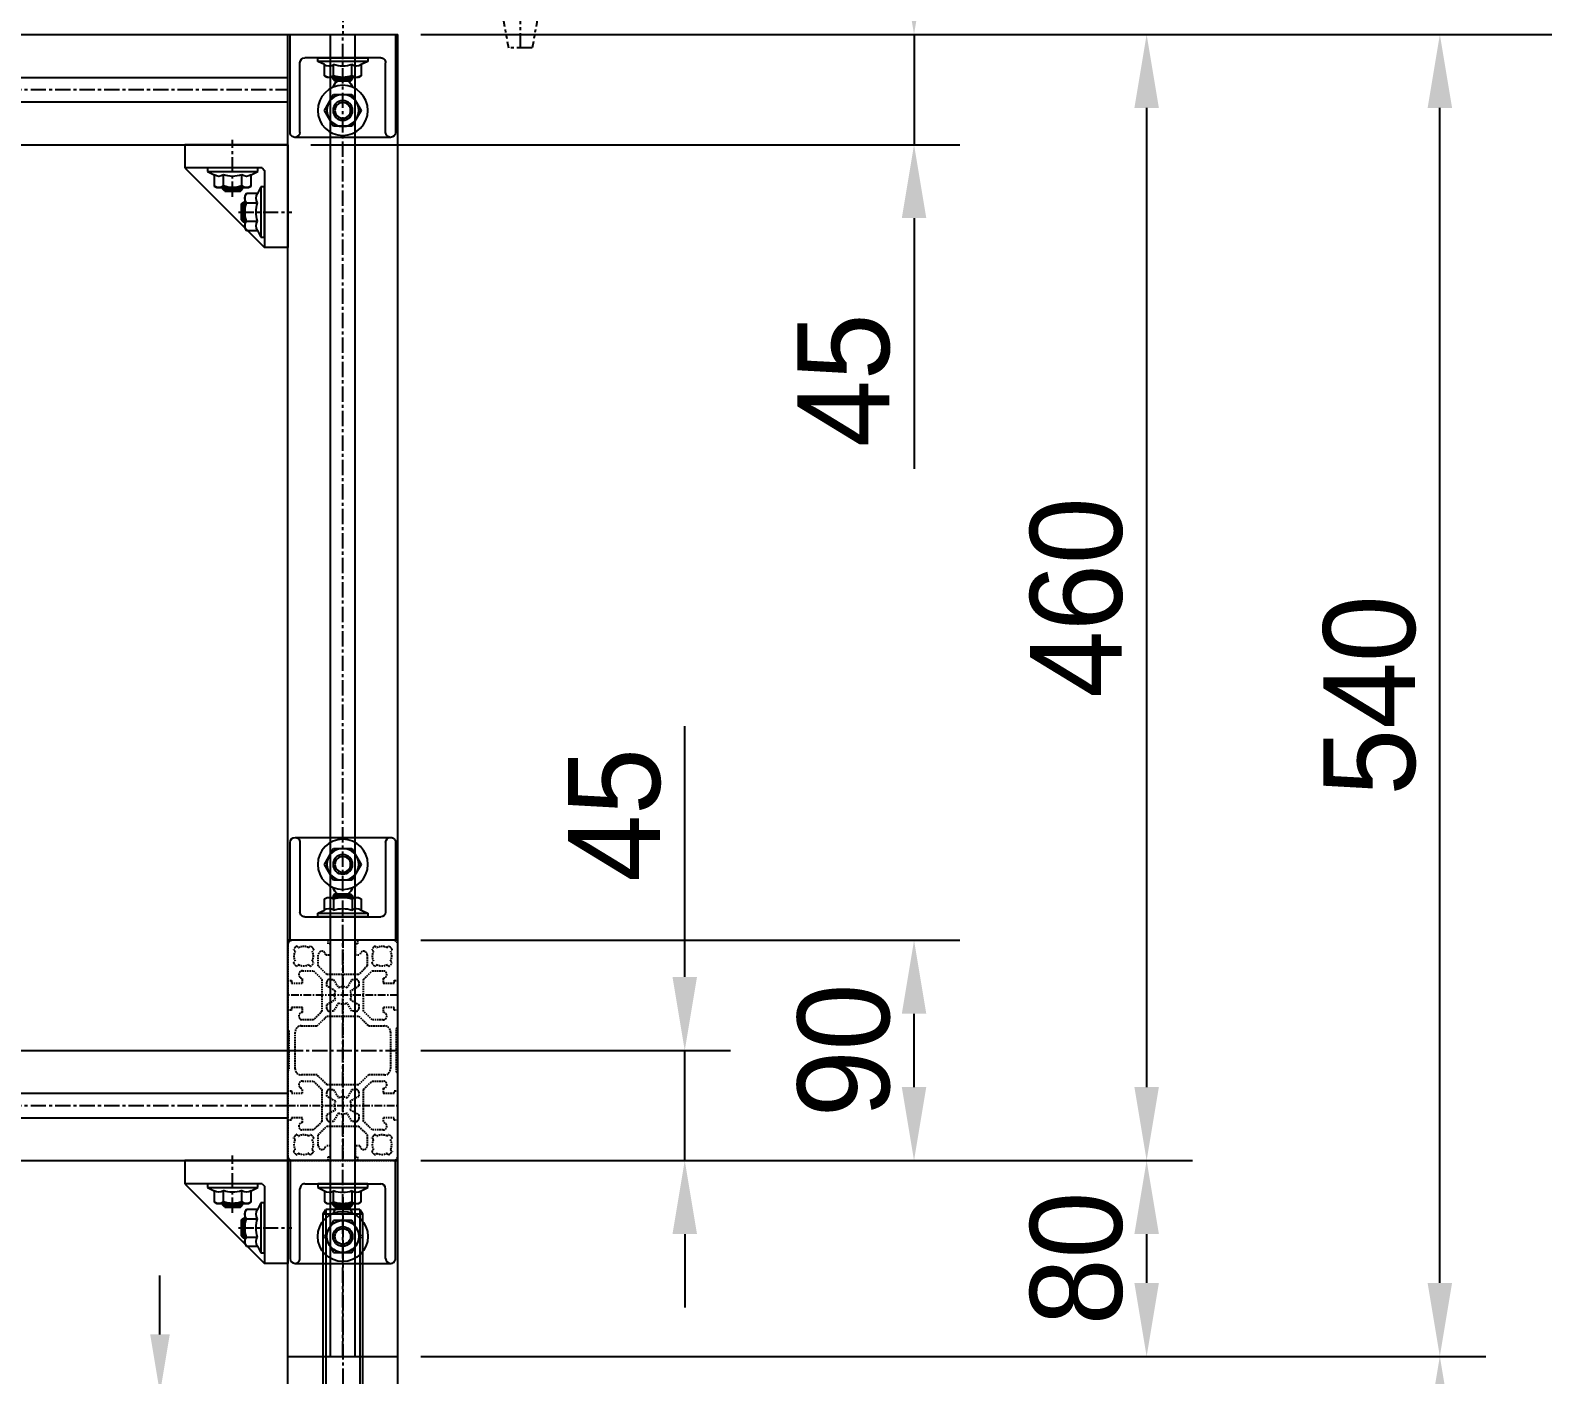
# Model space of a CAD drawing. Header units: inches. Extents: x 0 to 77285, y -118 to 40065.
# Drawn here: x 69670 to 70288, y 20959 to 21508 of the extents above; entities that cross this region are included whole.
import ezdxf

# ---------------------------------------------------------------- set-up
doc = ezdxf.new("R2010")
doc.units = ezdxf.units.IN
doc.header["$LTSCALE"] = 5
doc.header["$MEASUREMENT"] = 0
for name, pattern in [('CENTER', [2, 1.25, -0.25, 0.25, -0.25]), ('HIDDEN', [0.375, 0.25, -0.125]), ('PHANTOM', [2.5, 1.25, -0.25, 0.25, -0.25, 0.25, -0.25])]:
    doc.linetypes.add(name, pattern=pattern)
for name, color, linetype in [('11', 1, 'CENTER'), ('22', 2, 'HIDDEN'), ('44', 4, 'Continuous'), ('66', 6, 'PHANTOM'), ('A', 8, 'Continuous'), ('B', 123, 'Continuous'), ('G', 231, 'Continuous'), ('T', 3, 'Continuous')]:
    doc.layers.add(name, color=color, linetype=linetype)
doc.layers.add('33', color=3, linetype='PHANTOM', lineweight=9)
doc.styles.add('SCI', font='')
doc.styles.get('SCI').set_extended_font_data('Gulim')
doc.dimstyles.new('SCH', dxfattribs={"dimtxt": 2.5, "dimasz": 2, "dimexe": 1.25, "dimexo": 0.625, "dimtad": 1, "dimdec": 8, "dimtxsty": 'SCI', "dimcen": 2.5, "dimclrd": 4, "dimclre": 4, "dimclrt": 7, "dimadec": 8, "dimazin": 2, "dimtfac": 1, "dimtdec": 8, "dimtmove": 0, "dimatfit": 3, "dimfxl": 1, "dimarcsym": 0})

# ---------------------------------------------------------------- blocks, each defined once
blk = doc.blocks.new('A$C632A6005')
for p, q in [((-21.5, 0), (-21.5, -40)), ((21.5, 0), (-21.5, 0)), ((21.5, -40.1), (21.5, 0)), ((-17.5, -40), (-17.5, -11.5)), ((-15.5, -9.5), (15.5, -9.5)), ((10.25, -9.5), (-10.25, -9.5)), ((-10.25, -9.5), (-10.25, -11)), ((-10.25, -11), (10.25, -11)), ((-10.25, -11), (-7.51, -12.3)), ((-7.51, -12.3), (-7.51, -16.89)), ((-3.75, -16.86), (-3.75, -12.3)), ((3.76, -16.86), (3.76, -12.3)), ((7.51, -12.3), (10.25, -11)), ((7.51, -16.89), (7.51, -12.3)), ((10.25, -11), (10.25, -9.5)), ((17.5, -40), (17.5, -11.5)), ((-7.51, -16.89), (-6.44, -17.5)), ((-6.44, -17.5), (6.45, -17.5)), ((-4, -18.2), (-4, -17.5)), ((-4, -18.2), (4, -18.2)), ((-3.2, -19), (-4, -18.2)), ((3.2, -19), (4, -18.2)), ((4, -18.2), (4, -17.5)), ((6.45, -17.5), (7.51, -16.89)), ((-3.75, -24.5), (-7.5, -31)), ((3.75, -24.5), (-3.75, -24.5)), ((-3.2, -19), (3.2, -19)), ((7.51, -31), (3.75, -24.5)), ((-7.5, -31), (-3.75, -37.5)), ((3.75, -37.5), (7.51, -31)), ((-19.5, -42), (19.6, -42)), ((-3.75, -37.5), (3.75, -37.5))]:
    blk.add_line(p, q)
for radius in [10.25, 6.5, 4, 3.2]:
    blk.add_circle((0, -31), radius)
for centre, radius, start, end in [((-15.5, -11.5), 2, 89.99999, 180.00003), ((-5.63, -9.89), 3.06, 232.12112, 307.87888), ((0, -1.68), 11.26, 250.52878, 289.47122), ((5.63, -9.89), 3.06, 232.12112, 307.87888), ((15.5, -11.5), 2, 0.00001, 89.99999), ((-5.63, -14.44), 3.06, 232.12112, 307.87888), ((0, -6.24), 11.26, 250.52878, 289.47122), ((5.63, -14.44), 3.06, 232.12112, 307.87888), ((0, -22.5), 4.1, 121.38856, 166.72724), ((0, -22.5), 4.1, 13.27276, 58.61144), ((-19.5, -40), 2, 180.00003, 270.00001), ((-19.5, -40), 2, 270.00001, 0.00002), ((19.5, -40), 2, 180.00003, 270.00001), ((19.6, -40.1), 1.9, 270.00001, 0.00002)]:
    blk.add_arc(centre, radius, start, end)
blk = doc.blocks.new('af!@$!2^^&&@$aD읾ㅇㄹA$C5BB358B1')
for p, q in [((1.74, 42), (43.74, 42)), ((1.74, 42), (1.74, 0)), ((43.74, 42), (43.74, 32.5)), ((12.24, 32.5), (11.24, 31.5)), ((43.74, 32.5), (11.24, 0)), ((11.24, 31.5), (11.24, 0)), ((12.24, 32.5), (43.74, 32.5)), ((13.99, 32.5), (34.49, 32.5)), ((13.99, 31), (13.99, 32.5)), ((34.49, 31), (13.99, 31)), ((16.73, 29.7), (13.99, 31)), ((34.49, 31), (31.74, 29.7)), ((34.49, 32.5), (34.49, 31)), ((11.24, 24.75), (12.74, 24.75)), ((12.74, 24.75), (12.74, 4.25)), ((12.74, 24.75), (14.04, 22.01)), ((16.73, 25.11), (16.73, 29.7)), ((17.79, 24.5), (16.73, 25.11)), ((20.48, 25.14), (20.48, 29.7)), ((27.99, 25.14), (27.99, 29.7)), ((31.74, 25.11), (30.68, 24.5)), ((31.74, 29.7), (31.74, 25.11)), ((11.24, 4.04), (11.24, 24.54)), ((14.04, 22.01), (18.63, 22.01)), ((30.68, 24.5), (17.79, 24.5)), ((18.63, 22.01), (19.24, 20.94)), ((19.24, 20.94), (19.24, 8.06)), ((20.24, 23.8), (20.24, 24.5)), ((28.24, 23.8), (20.24, 23.8)), ((21.04, 23), (20.24, 23.8)), ((27.44, 23), (21.04, 23)), ((27.44, 23), (28.24, 23.8)), ((28.24, 23.8), (28.24, 24.5)), ((18.59, 18.25), (14.04, 18.25)), ((19.94, 18.5), (19.24, 18.5)), ((19.94, 18.5), (19.94, 10.5)), ((20.74, 17.7), (19.94, 18.5)), ((20.74, 17.7), (20.74, 11.3)), ((14.04, 6.99), (12.74, 4.25)), ((18.59, 10.75), (14.04, 10.75)), ((18.63, 6.99), (14.04, 6.99)), ((19.24, 8.06), (18.63, 6.99)), ((19.94, 10.5), (19.24, 10.5)), ((20.74, 11.3), (19.94, 10.5)), ((12.74, 4.25), (11.24, 4.25)), ((1.74, 0), (11.24, 0))]:
    blk.add_line(p, q)
for centre, radius, start, end in [((18.61, 32.11), 3.06, 232.12112, 307.87888), ((18.61, 27.56), 3.06, 232.12112, 307.87888), ((24.24, 40.32), 11.26, 250.52878, 289.47122), ((24.24, 35.76), 11.26, 250.52878, 289.47122), ((29.87, 32.11), 3.06, 232.12112, 307.87888), ((29.87, 27.56), 3.06, 232.12112, 307.87888), ((11.62, 20.13), 3.06, 322.12112, 37.87888), ((16.18, 20.13), 3.06, 322.12112, 37.87888), ((3.42, 14.5), 11.26, 340.52878, 19.47122), ((7.98, 14.5), 11.26, 340.52878, 19.47122), ((11.62, 8.87), 3.06, 322.12112, 37.87888), ((16.18, 8.87), 3.06, 322.12112, 37.87888)]:
    blk.add_arc(centre, radius, start, end)
at = {"layer": '11'}
for p, q in [((24.24, 20.66), (24.24, 44.03)), ((21.83, 14.5), (0, 14.5))]:
    blk.add_line(p, q, dxfattribs=at)
blk = doc.blocks.new('A$C80956a8f')
for p, q in [((0.5, 15), (0, 14.5)), ((0, 0), (0, 14.5)), ((15, 15), (0.5, 15)), ((0.5, 15), (0.5, 0)), ((15, 13), (15, 15)), ((30, 13), (15, 13)), ((39.5, 15), (30, 15)), ((30, 15), (30, 13)), ((40, 14.5), (39.5, 15)), ((39.5, -15), (39.5, 15)), ((40, 14.5), (40, -14.5)), ((42, 7), (40, 7)), ((168.27, 8), (42, 8)), ((42, -8), (42, 8)), ((42, 8), (42, -8)), ((170, 7), (168.27, 8)), ((168.27, -8), (168.27, 8)), ((170, 7), (170, -7)), ((0, -14.5), (0, 0)), ((0.5, 0), (0.5, -15)), ((40, -7), (42, -7)), ((42, -8), (168.27, -8)), ((168.27, -8), (170, -7)), ((0, -14.5), (0.5, -15)), ((0.5, -15), (15, -15)), ((15, -13), (30, -13)), ((15, -15), (15, -13)), ((30, -13), (30, -15)), ((30, -15), (39.5, -15)), ((39.5, -15), (40, -14.5))]:
    blk.add_line(p, q)
at = {"layer": '11'}
for p, q in [((175, 0), (-5, 0)), ((39.97, 0), (-2, 0))]:
    blk.add_line(p, q, dxfattribs=at)
at = {"layer": '22'}
for p, q in [((0, 6), (0.95, 5.05)), ((0, 6), (0, -6)), ((0.95, 5.05), (35.05, 5.05)), ((0.95, 5.05), (0.95, -5.05)), ((35.05, 5.05), (37.97, 0)), ((35.05, 5.05), (35.05, -5.05)), ((0, -6), (0.95, -5.05)), ((0.95, -5.05), (35.05, -5.05)), ((35.05, -5.05), (37.97, 0))]:
    blk.add_line(p, q, dxfattribs=at)
at = {"layer": 'T'}
for p, q in [((170, 6.9), (42, 6.9)), ((0, 6), (30, 6)), ((30, 6), (31.64, 5.05)), ((30, 6), (30, -6)), ((0, -6), (30, -6)), ((30, -6), (31.64, -5.05)), ((170, -6.9), (42, -6.9))]:
    blk.add_line(p, q, dxfattribs=at)
blk = doc.blocks.new('A$C47db6cef')
at = {"ltscale": 0.506191}
for p, q in [((16.5, 45), (2, 45)), ((16.5, 43.5), (16.5, 45)), ((28.5, 45), (16.5, 45)), ((17.5, 43.5), (16.5, 43.5)), ((17.5, 39), (17.5, 43.5)), ((27.5, 43.5), (27.5, 39)), ((28.5, 43.5), (27.5, 43.5)), ((28.5, 45), (28.5, 43.5)), ((36.5, 45), (28.5, 45)), ((37, 44.5), (36.5, 45)), ((44.7, 44.5), (37, 44.5)), ((45, 44.2), (44.7, 44.5)), ((45.3, 44.5), (45, 44.2)), ((53, 44.5), (45.3, 44.5)), ((53.5, 45), (53, 44.5)), ((61.5, 45), (53.5, 45)), ((61.5, 43.5), (61.5, 45)), ((73.5, 45), (61.5, 45)), ((62.5, 43.5), (61.5, 43.5)), ((62.5, 39), (62.5, 43.5)), ((72.5, 43.5), (72.5, 39)), ((73.5, 43.5), (72.5, 43.5)), ((73.5, 45), (73.5, 43.5)), ((88, 45), (73.5, 45)), ((0, 43), (0, 28.5)), ((3.05, 40.53), (2.33, 41.26)), ((3.74, 42.67), (4.47, 41.95)), ((8.53, 41.95), (9.26, 42.67)), ((10.67, 41.26), (9.95, 40.53)), ((12.5, 34.5), (12.5, 39)), ((15.5, 39), (17.5, 39)), ((27.5, 39), (29.5, 39)), ((32.5, 39), (32.5, 34.5)), ((35, 33), (35, 39.5)), ((37.5, 42), (52.5, 42)), ((55, 39.5), (55, 33)), ((57.5, 34.5), (57.5, 39)), ((60.5, 39), (62.5, 39)), ((72.5, 39), (74.5, 39)), ((77.5, 39), (77.5, 34.5)), ((80.05, 40.53), (79.33, 41.26)), ((80.74, 42.67), (81.47, 41.95)), ((85.53, 41.95), (86.26, 42.67)), ((87.67, 41.26), (86.95, 40.53)), ((90, 28.5), (90, 43)), ((2.33, 35.74), (3.05, 36.47)), ((4.47, 35.05), (3.74, 34.33)), ((6, 32.5), (10.5, 32.5)), ((9.26, 34.33), (8.53, 35.05)), ((9.95, 36.47), (10.67, 35.74)), ((10.5, 32.5), (14, 29)), ((16, 31), (12.5, 34.5)), ((22.2, 31), (16, 31)), ((22.5, 30.7), (22.2, 31)), ((22.8, 31), (22.5, 30.7)), ((29, 31), (22.8, 31)), ((32.5, 34.5), (29, 31)), ((31, 29), (35, 33)), ((55, 33), (59, 29)), ((61, 31), (57.5, 34.5)), ((67.2, 31), (61, 31)), ((67.5, 30.7), (67.2, 31)), ((67.8, 31), (67.5, 30.7)), ((74, 31), (67.8, 31)), ((77.5, 34.5), (74, 31)), ((76, 29), (79.5, 32.5)), ((79.33, 35.74), (80.05, 36.47)), ((79.5, 32.5), (84, 32.5)), ((81.47, 35.05), (80.74, 34.33)), ((86.26, 34.33), (85.53, 35.05)), ((86.95, 36.47), (87.67, 35.74)), ((0, 28.5), (1.5, 28.5)), ((0, 28.5), (0, 16.5)), ((1.5, 28.5), (1.5, 27.5)), ((1.5, 27.5), (6, 27.5)), ((6, 27.5), (6, 29.5)), ((14, 29), (14, 22.8)), ((16, 26.25), (16, 28)), ((19.47, 24.25), (16, 26.25)), ((17, 29), (18.75, 29)), ((18.75, 29), (20.75, 25.53)), ((24.25, 25.53), (26.25, 29)), ((29, 26.25), (25.53, 24.25)), ((26.25, 29), (28, 29)), ((29, 28), (29, 26.25)), ((31, 16), (31, 29)), ((59, 29), (59, 16)), ((61, 26.25), (61, 28)), ((64.47, 24.25), (61, 26.25)), ((62, 29), (63.75, 29)), ((63.75, 29), (65.75, 25.53)), ((69.25, 25.53), (71.25, 29)), ((74, 26.25), (70.53, 24.25)), ((71.25, 29), (73, 29)), ((74, 28), (74, 26.25)), ((76, 22.8), (76, 29)), ((84, 29.5), (84, 27.5)), ((84, 27.5), (88.5, 27.5)), ((88.5, 28.5), (90, 28.5)), ((88.5, 27.5), (88.5, 28.5)), ((90, 16.5), (90, 28.5)), ((14, 22.8), (14.3, 22.5)), ((14.3, 22.5), (14, 22.2)), ((14, 22.2), (14, 16)), ((16, 18.75), (19.47, 20.75)), ((16, 17), (16, 18.75)), ((20.75, 19.47), (18.75, 16)), ((26.25, 16), (24.25, 19.47)), ((25.53, 20.75), (29, 18.75)), ((29, 18.75), (29, 17)), ((61, 18.75), (64.47, 20.75)), ((61, 17), (61, 18.75)), ((65.75, 19.47), (63.75, 16)), ((71.25, 16), (69.25, 19.47)), ((70.53, 20.75), (74, 18.75)), ((74, 18.75), (74, 17)), ((75.7, 22.5), (76, 22.8)), ((76, 22.2), (75.7, 22.5)), ((76, 16), (76, 22.2)), ((0, 16.5), (0, 2)), ((1.5, 16.5), (0, 16.5)), ((1.5, 17.5), (1.5, 16.5)), ((6, 17.5), (1.5, 17.5)), ((6, 15.5), (6, 17.5)), ((10.5, 12.5), (6, 12.5)), ((14, 16), (10.5, 12.5)), ((12.5, 10.5), (16, 14)), ((16, 14), (22.2, 14)), ((18.75, 16), (17, 16)), ((22.2, 14), (22.5, 14.3)), ((22.5, 14.3), (22.8, 14)), ((22.8, 14), (29, 14)), ((28, 16), (26.25, 16)), ((29, 14), (32.5, 10.5)), ((35, 12), (31, 16)), ((59, 16), (55, 12)), ((57.5, 10.5), (61, 14)), ((61, 14), (67.2, 14)), ((63.75, 16), (62, 16)), ((67.2, 14), (67.5, 14.3)), ((67.5, 14.3), (67.8, 14)), ((67.8, 14), (74, 14)), ((73, 16), (71.25, 16)), ((74, 14), (77.5, 10.5)), ((79.5, 12.5), (76, 16)), ((84, 12.5), (79.5, 12.5)), ((84, 17.5), (84, 15.5)), ((88.5, 17.5), (84, 17.5)), ((88.5, 16.5), (88.5, 17.5)), ((90, 16.5), (88.5, 16.5)), ((90, 2), (90, 16.5)), ((3.05, 8.53), (2.33, 9.26)), ((3.74, 10.67), (4.47, 9.95)), ((8.53, 9.95), (9.26, 10.67)), ((10.67, 9.26), (9.95, 8.53)), ((12.5, 6), (12.5, 10.5)), ((32.5, 10.5), (32.5, 6)), ((35, 5.5), (35, 12)), ((55, 12), (55, 5.5)), ((57.5, 6), (57.5, 10.5)), ((77.5, 10.5), (77.5, 6)), ((80.05, 8.53), (79.33, 9.26)), ((80.74, 10.67), (81.47, 9.95)), ((85.53, 9.95), (86.26, 10.67)), ((87.67, 9.26), (86.95, 8.53)), ((2, 0), (16.5, 0)), ((2.33, 3.74), (3.05, 4.47)), ((4.47, 3.05), (3.74, 2.33)), ((9.26, 2.33), (8.53, 3.05)), ((9.95, 4.47), (10.67, 3.74)), ((17.5, 6), (15.5, 6)), ((16.5, 1.5), (17.5, 1.5)), ((16.5, 0), (16.5, 1.5)), ((16.5, 0), (28.5, 0)), ((17.5, 1.5), (17.5, 6)), ((27.5, 6), (27.5, 1.5)), ((29.5, 6), (27.5, 6)), ((27.5, 1.5), (28.5, 1.5)), ((28.5, 1.5), (28.5, 0)), ((28.5, 0), (35.55, 0)), ((35.55, 0), (36.05, 0.5)), ((36.05, 0.5), (44.7, 0.5)), ((52.5, 3), (37.5, 3)), ((44.7, 0.5), (45, 0.8)), ((45, 0.8), (45.3, 0.5)), ((45.3, 0.5), (53.95, 0.5)), ((53.95, 0.5), (54.45, 0)), ((62.5, 6), (60.5, 6)), ((61.5, 1.5), (62.5, 1.5)), ((61.5, 0), (61.5, 1.5)), ((62.5, 1.5), (62.5, 6)), ((72.5, 6), (72.5, 1.5)), ((74.5, 6), (72.5, 6)), ((72.5, 1.5), (73.5, 1.5)), ((73.5, 1.5), (73.5, 0)), ((79.33, 3.74), (80.05, 4.47)), ((81.47, 3.05), (80.74, 2.33)), ((86.26, 2.33), (85.53, 3.05)), ((86.95, 4.47), (87.67, 3.74))]:
    blk.add_line(p, q, dxfattribs=at)
for p, q in [((54.45, 0), (61.5, 0)), ((61.5, 0), (73.5, 0)), ((73.5, 0), (88, 0))]:
    blk.add_line(p, q)
for centre, radius, start, end in [((2, 43), 2, 90, 180), ((88, 43), 2, 0, 90), ((6.5, 38.5), 5, 123.46304, 146.53696), ((6.5, 38.5), 4, 149.47751, 210.52249), ((6.5, 38.5), 4, 59.47751, 120.52249), ((6.5, 38.5), 5, 33.46304, 56.53696), ((6.5, 38.5), 4, 329.47751, 30.52249), ((14, 39), 1.5, 0, 180), ((31, 39), 1.5, 0, 180), ((37.5, 39.5), 2.5, 90, 180), ((52.5, 39.5), 2.5, 0, 90), ((59, 39), 1.5, 0, 180), ((76, 39), 1.5, 0, 180), ((83.5, 38.5), 5, 123.46304, 146.53696), ((83.5, 38.5), 4, 149.47751, 210.52249), ((83.5, 38.5), 4, 59.47751, 120.52249), ((83.5, 38.5), 5, 33.46304, 56.53696), ((83.5, 38.5), 4, 329.47751, 30.52249), ((6.5, 38.5), 5, 213.46304, 236.53696), ((6.5, 38.5), 4, 239.47751, 300.52249), ((6, 31), 1.5, 90, 270), ((6.5, 38.5), 5, 303.46304, 326.53696), ((83.5, 38.5), 5, 213.46304, 236.53696), ((83.5, 38.5), 4, 239.47751, 300.52249), ((84, 31), 1.5, 270, 90), ((83.5, 38.5), 5, 303.46304, 326.53696), ((17, 28), 1, 90, 180), ((22.5, 22.5), 3.5, 60, 120), ((28, 28), 1, 0, 90), ((62, 28), 1, 90, 180), ((67.5, 22.5), 3.5, 60, 120), ((73, 28), 1, 0, 90), ((22.5, 22.5), 3.5, 150, 210), ((22.5, 22.5), 3.5, 240, 300), ((22.5, 22.5), 3.5, 330, 30), ((67.5, 22.5), 3.5, 150, 210), ((67.5, 22.5), 3.5, 240, 300), ((67.5, 22.5), 3.5, 330, 30), ((6, 14), 1.5, 90, 270), ((17, 17), 1, 180, 270), ((28, 17), 1, 270, 0), ((62, 17), 1, 180, 270), ((73, 17), 1, 270, 0), ((84, 14), 1.5, 270, 90), ((6.5, 6.5), 5, 123.46304, 146.53696), ((6.5, 6.5), 4, 149.47751, 210.52249), ((6.5, 6.5), 4, 59.47751, 120.52249), ((6.5, 6.5), 5, 33.46304, 56.53696), ((6.5, 6.5), 4, 329.47751, 30.52249), ((83.5, 6.5), 5, 123.46304, 146.53696), ((83.5, 6.5), 4, 149.47751, 210.52249), ((83.5, 6.5), 4, 59.47751, 120.52249), ((83.5, 6.5), 5, 33.46304, 56.53696), ((83.5, 6.5), 4, 329.47751, 30.52249), ((2, 2), 2, 180, 270), ((6.5, 6.5), 5, 213.46304, 236.53696), ((6.5, 6.5), 4, 239.47751, 300.52249), ((6.5, 6.5), 5, 303.46304, 326.53696), ((14, 6), 1.5, 180, 0), ((31, 6), 1.5, 180, 0), ((37.5, 5.5), 2.5, 180, 270), ((52.5, 5.5), 2.5, 270, 0), ((59, 6), 1.5, 180, 0), ((76, 6), 1.5, 180, 0), ((83.5, 6.5), 5, 213.46304, 236.53696), ((83.5, 6.5), 4, 239.47751, 300.52249), ((83.5, 6.5), 5, 303.46304, 326.53696), ((88, 2), 2, 270, 0)]:
    blk.add_arc(centre, radius, start, end, dxfattribs=at)
at = {"layer": '11', "ltscale": 0.506191}
for p, q in [((22.5, 45), (22.5, 0)), ((67.5, 0), (67.5, 45)), ((90, 22.5), (0, 22.5))]:
    blk.add_line(p, q, dxfattribs=at)
at = {"layer": '11'}
blk.add_line((45, 45), (45, 0), dxfattribs=at)
at = {"layer": 'A', "ltscale": 0.506191}
for p, q in [((0, 45), (0, 43)), ((2, 45), (0, 45)), ((53.5, 45), (36.5, 45)), ((90, 45), (88, 45)), ((90, 43), (90, 45)), ((0, 2), (0, 0)), ((0, 0), (2, 0)), ((35.55, 0), (54.45, 0)), ((90, 0), (90, 2))]:
    blk.add_line(p, q, dxfattribs=at)
at = {"layer": 'A'}
blk.add_line((88, 0), (90, 0), dxfattribs=at)
blk = doc.blocks.new('A$C9ca4728b')
for p, q in [((-145, 140), (180, 140)), ((180, -400), (180, 140)), ((180, 140), (225, 140)), ((225, -400), (225, 140)), ((-145, 95), (180, 95)), ((-145, -275), (180, -275)), ((-145, -320), (180, -320)), ((180, -400), (225, -400)), ((180, -415), (180, -400)), ((225, -415), (225, -400))]:
    blk.add_line(p, q)
at = {"layer": '11'}
for p, q in [((202.5, -400), (202.5, 140)), ((-145, 117.5), (180, 117.5)), ((-145, -297.5), (180, -297.5))]:
    blk.add_line(p, q, dxfattribs=at)
at = {"layer": 'A'}
for p, q in [((197.5, -400), (197.5, 140)), ((207.5, -400), (207.5, 140)), ((-145, 122.5), (180, 122.5)), ((-145, 112.5), (180, 112.5)), ((-145, -292.5), (180, -292.5)), ((-145, -302.5), (180, -302.5))]:
    blk.add_line(p, q, dxfattribs=at)
at = {"xscale": -1, "rotation": 270}
blk.add_blockref('A$C80956a8f', (202.5, -510), dxfattribs=at)
at = {"layer": '22', "rotation": 90}
blk.add_blockref('A$C47db6cef', (225, -320), dxfattribs=at)
at = {"layer": '44', "xscale": -1}
blk.add_blockref('A$C632A6005', (202.5, 140), dxfattribs=at)
at = {"layer": '44', "extrusion": (0, 0, -1), "zscale": -1}
for p in [(-181.74, 53), (-181.74, -362)]:
    blk.add_blockref('af!@$!2^^&&@$aD읾ㅇㄹA$C5BB358B1', p, dxfattribs=at)
at = {"layer": '44', "xscale": -1, "rotation": 180}
blk.add_blockref('A$C632A6005', (202.5, -230), dxfattribs=at)
at = {"layer": '44'}
blk.add_blockref('A$C632A6005', (202.5, -320), dxfattribs=at)
blk = doc.blocks.new('A$C5A8004F1')
at = {"layer": '11'}
for p, q in [((0, 41.34), (0, -60)), ((-22.5, 0), (22.5, 0))]:
    blk.add_line(p, q, dxfattribs=at)
blk = doc.blocks.new('A$C681845F8')
for p, q in [((12.2, 26.1), (12.2, 2.5)), ((22, 26.6), (12.7, 26.6)), ((22.5, 26.1), (22.5, 2.5)), ((2, 18.8), (2, 9.8)), ((2, 18.8), (3, 18.8)), ((3, 20.3), (3, 8.3)), ((6.5, 20.3), (3, 20.3)), ((4.5, 20.3), (4.5, 8.3)), ((6.5, 21.5), (6.5, 7.1)), ((12.2, 22), (7, 22)), ((27.7, 22), (22.5, 22)), ((28.2, 21.5), (28.2, 7.1)), ((31.7, 20.3), (28.2, 20.3)), ((30.2, 20.3), (30.2, 8.3)), ((31.7, 20.3), (31.7, 8.3)), ((32.7, 18.8), (31.7, 18.8)), ((32.7, 18.8), (32.7, 9.8)), ((0.35, 16.28), (0.35, 12.31)), ((0.35, 16.28), (2, 16.28)), ((34.35, 16.28), (32.7, 16.28)), ((34.35, 16.28), (34.35, 12.31)), ((0.35, 12.31), (2, 12.31)), ((2, 9.8), (3, 9.8)), ((6.5, 8.3), (3, 8.3)), ((12.2, 6.6), (7, 6.6)), ((27.7, 6.6), (22.5, 6.6)), ((31.7, 8.3), (28.2, 8.3)), ((32.7, 9.8), (31.7, 9.8)), ((34.35, 12.31), (32.7, 12.31)), ((22, 2), (12.7, 2))]:
    blk.add_line(p, q)
for centre, start, end in [((12.7, 26.1), 90, 180), ((22, 26.1), 0, 90), ((7, 21.5), 90, 180), ((27.7, 21.5), 0, 90), ((7, 7.1), 180, 270), ((27.7, 7.1), 270, 0), ((12.7, 2.5), 180, 270), ((22, 2.5), 270, 0)]:
    blk.add_arc(centre, 0.5, start, end)
at = {"layer": '11'}
for p, q in [((17.35, 0), (17.35, 28.6)), ((34.7, 14.3), (0, 14.3))]:
    blk.add_line(p, q, dxfattribs=at)
blk = doc.blocks.new('34543e5435435')
at = {"color": 6}
for p, q in [((-4.6, -2.3), (-4.6, 1.3)), ((-4.6, 1.3), (-4.6, -2.3)), ((-4.3, 1.6), (-3.1, 1.6)), ((-3.1, 1.6), (-4.3, 1.6)), ((-2.9, 1.8), (-2.9, 3.6)), ((-2.6, 3.9), (0, 3.9)), ((0.3, 3.6), (0.3, 0)), ((-1.7, -2.6), (-4.3, -2.6)), ((-1.7, -2.6), (-4.3, -2.6)), ((-1.4, -0.5), (-1.4, -2.3)), ((-1.4, -0.5), (-1.4, -2.3)), ((0, -0.3), (-1.2, -0.3)), ((-1.2, -0.3), (-0.2, -0.3))]:
    blk.add_line(p, q, dxfattribs=at)
for centre, radius, start, end in [((-4.3, 1.3), 0.3, 90, 180), ((-4.3, 1.3), 0.3, 90, 180), ((-3.1, 1.8), 0.2, 270, 0), ((-3.1, 1.8), 0.2, 270, 0), ((-2.6, 3.6), 0.3, 90, 180), ((0, 3.6), 0.3, 0, 90), ((0, 0), 0.3, 270, 0), ((-4.3, -2.3), 0.3, 180, 270), ((-4.3, -2.3), 0.3, 180, 270), ((-1.7, -2.3), 0.3, 270, 0), ((-1.7, -2.3), 0.3, 270, 0), ((-1.2, -0.5), 0.2, 90, 180), ((-1.2, -0.5), 0.2, 90, 180)]:
    blk.add_arc(centre, radius, start, end, dxfattribs=at)
blk = doc.blocks.new('A$C41a9233e')
at = {"layer": 'G'}
blk.add_lwpolyline([(-9, 19.77), (9, 19.77), (9, 16.77), (-9, 16.77)], close=True, dxfattribs=at)
blk.add_circle((-18.5, 102.48), 2.5, dxfattribs=at)
blk.add_blockref('A$C5A8004F1', (0, 60.73))
at = {"layer": 'B', "linetype": 'Continuous', "extrusion": (0, 0, -1), "zscale": -1}
for p in [(-17.35, 74.13), (-17.35, 17.77)]:
    blk.add_blockref('A$C681845F8', p, dxfattribs=at)
at = {"layer": 'G', "xscale": -1, "rotation": 270}
blk.add_blockref('34543e5435435', (-9.5, 80.43), dxfattribs=at)
at = {"layer": 'G', "rotation": 90.00000000000001}
blk.add_blockref('34543e5435435', (9.5, 80.43), dxfattribs=at)
blk = doc.blocks.new('A$Ce2f5ad43')
for p, q in [((-145, 0), (180, 0)), ((-145, 0), (-145, -45)), ((180, 0), (180, -45)), ((-145, -45), (180, -45))]:
    blk.add_line(p, q)
at = {"layer": '11'}
blk.add_line((-145, -22.5), (180, -22.5), dxfattribs=at)
at = {"layer": 'A'}
for p, q in [((-145, -17.5), (180, -17.5)), ((-145, -27.5), (180, -27.5))]:
    blk.add_line(p, q, dxfattribs=at)
blk.add_blockref('A$C41a9233e', (-167.5, -83.23))
at = {"xscale": -1}
blk.add_blockref('A$C41a9233e', (202.5, -83.23), dxfattribs=at)
blk = doc.blocks.new('A$Cf7c8dc8a')
at = {"layer": '33'}
h = blk.add_hatch(dxfattribs=at)
h.set_pattern_fill('NET', color=256, scale=20, angle=-45)
h.set_pattern_definition([(315, (-19888.0082, 60077.531), (1.76776695, 1.76776695), []), (45, (-19888.0082, 60077.531), (-1.76776695, 1.76776695), [])])
edge = h.paths.add_edge_path()
edge.add_ellipse((7.29, 13.39), major_axis=(0, 8.88), ratio=0.409244, start_angle=0, end_angle=360)
for p, q in [((-12.5, 25), (-12.5, 0)), ((-12.5, 25), (12.5, 25)), ((12.5, 25), (12.5, 0)), ((-12.5, 0), (12.5, 0)), ((-7.5, 0), (-7.5, -45)), ((7.5, 0), (7.5, -45)), ((-7.5, -45), (7.5, -45, 0)), ((-7.5, -45), (-4.86, -60)), ((7.5, -45), (4.86, -60)), ((-4.86, -60), (4.86, -60))]:
    blk.add_line(p, q)
at = {"layer": '11'}
blk.add_line((0, 26), (0, -61), dxfattribs=at)
at = {"layer": '22'}
for p, q in [((-2.07, 11.4), (-2.07, 25)), ((2.07, 25), (2.07, 11.4)), ((2.5, 13), (-2.5, 13)), ((0, 10.21), (-2.07, 11.4)), ((2.07, 11.4), (-2.07, 11.4)), ((2.07, 11.4), (0, 10.21))]:
    blk.add_line(p, q, dxfattribs=at)
at = {"layer": 'T'}
for p, q in [((-2.5, 13), (-2.5, 25)), ((2.5, 25), (2.5, 13)), ((-2.07, 12.25), (-2.5, 13)), ((2.5, 13), (2.07, 12.25))]:
    blk.add_line(p, q, dxfattribs=at)
blk = doc.blocks.new('*D716')
at = {"color": 4, "lineweight": -2, "transparency": 16777216}
for p, q in [((69937.64, 21121.54), (69937.64, 21223.97)), ((69829.84, 21091.54), (69956.39, 21091.54)), ((69937.64, 21046.54), (69937.64, 21091.54)), ((69829.84, 21046.54), (69956.39, 21046.54)), ((69937.64, 21016.54), (69937.64, 20986.54))]:
    blk.add_line(p, q, dxfattribs=at)
at = {"color": 4, "transparency": 16777216}
for points in [[(69932.64, 21121.54), (69942.64, 21121.54), (69937.64, 21091.54)], [(69932.64, 21016.54), (69942.64, 21016.54), (69937.64, 21046.54)]]:
    blk.add_solid(points, dxfattribs=at)
at = {"layer": 'Defpoints', "color": 0, "transparency": 16777216}
for p in [(69820.46, 21091.54), (69937.64, 21091.54), (69820.46, 21046.54)]:
    blk.add_point(p, dxfattribs=at)
at = {"color": 7, "transparency": 16777216, "insert": (69909.02, 21187.76), "char_height": 37.5, "attachment_point": 5, "rotation": 90, "style": 'SCI'}
blk.add_mtext('45', dxfattribs=at)
blk = doc.blocks.new('*D717')
at = {"color": 4, "lineweight": -2, "transparency": 16777216}
for p, q in [((69829.84, 21136.54), (70050.05, 21136.54)), ((70031.3, 21076.54), (70031.3, 21106.54)), ((69829.84, 21046.54), (70050.05, 21046.54))]:
    blk.add_line(p, q, dxfattribs=at)
at = {"color": 4, "transparency": 16777216}
for points in [[(70026.3, 21106.54), (70036.3, 21106.54), (70031.3, 21136.54)], [(70026.3, 21076.54), (70036.3, 21076.54), (70031.3, 21046.54)]]:
    blk.add_solid(points, dxfattribs=at)
at = {"layer": 'Defpoints', "color": 0, "transparency": 16777216}
for p in [(69820.46, 21136.54), (70031.3, 21136.54), (69820.46, 21046.54)]:
    blk.add_point(p, dxfattribs=at)
at = {"color": 7, "transparency": 16777216, "insert": (70002.7, 21091.54), "char_height": 37.5, "attachment_point": 5, "rotation": 90, "style": 'SCI'}
blk.add_mtext('90', dxfattribs=at)
blk = doc.blocks.new('*D718')
at = {"color": 4, "lineweight": -2, "transparency": 16777216}
for p, q in [((70031.3, 21536.54), (70031.3, 21566.54)), ((69829.84, 21506.54), (70050.05, 21506.54)), ((70031.3, 21506.54), (70031.3, 21461.54)), ((69784.84, 21461.54), (70050.05, 21461.54)), ((70031.3, 21431.54), (70031.3, 21329.11))]:
    blk.add_line(p, q, dxfattribs=at)
at = {"color": 4, "transparency": 16777216}
for points in [[(70026.3, 21536.54), (70036.3, 21536.54), (70031.3, 21506.54)], [(70026.3, 21431.54), (70036.3, 21431.54), (70031.3, 21461.54)]]:
    blk.add_solid(points, dxfattribs=at)
at = {"layer": 'Defpoints', "color": 0, "transparency": 16777216}
for p in [(69820.46, 21506.54), (69775.46, 21461.54), (70031.3, 21461.54)]:
    blk.add_point(p, dxfattribs=at)
at = {"color": 7, "transparency": 16777216, "insert": (70002.67, 21365.33), "char_height": 37.5, "attachment_point": 5, "rotation": 90, "style": 'SCI'}
blk.add_mtext('45', dxfattribs=at)
blk = doc.blocks.new('*D719')
at = {"color": 4, "lineweight": -2, "transparency": 16777216}
for p, q in [((69829.84, 21506.54), (70145.06, 21506.54)), ((70126.31, 21476.54), (70126.31, 21076.54)), ((69829.84, 21046.54), (70145.06, 21046.54))]:
    blk.add_line(p, q, dxfattribs=at)
at = {"color": 4, "transparency": 16777216}
for points in [[(70121.31, 21476.54), (70131.31, 21476.54), (70126.31, 21506.54)], [(70121.31, 21076.54), (70131.31, 21076.54), (70126.31, 21046.54)]]:
    blk.add_solid(points, dxfattribs=at)
at = {"layer": 'Defpoints', "color": 0, "transparency": 16777216}
for p in [(69820.46, 21506.54), (69820.46, 21046.54), (70126.31, 21046.54)]:
    blk.add_point(p, dxfattribs=at)
at = {"color": 7, "transparency": 16777216, "insert": (70097.69, 21276.54), "char_height": 37.5, "attachment_point": 5, "rotation": 90, "style": 'SCI'}
blk.add_mtext('460', dxfattribs=at)
blk = doc.blocks.new('*D720')
at = {"color": 4, "lineweight": -2, "transparency": 16777216}
for p, q in [((69829.84, 21046.54), (70145.06, 21046.54)), ((70126.31, 21016.54), (70126.31, 20996.54)), ((69829.84, 20966.54), (70145.06, 20966.54))]:
    blk.add_line(p, q, dxfattribs=at)
at = {"color": 4, "transparency": 16777216}
for points in [[(70121.31, 21016.54), (70131.31, 21016.54), (70126.31, 21046.54)], [(70121.31, 20996.54), (70131.31, 20996.54), (70126.31, 20966.54)]]:
    blk.add_solid(points, dxfattribs=at)
at = {"layer": 'Defpoints', "color": 0, "transparency": 16777216}
for p in [(69820.46, 21046.54), (69820.46, 20966.54), (70126.31, 20966.54)]:
    blk.add_point(p, dxfattribs=at)
at = {"color": 7, "transparency": 16777216, "insert": (70097.71, 21006.54), "char_height": 37.5, "attachment_point": 5, "rotation": 90, "style": 'SCI'}
blk.add_mtext('80', dxfattribs=at)
blk = doc.blocks.new('*D721')
at = {"color": 4, "lineweight": -2, "transparency": 16777216}
for p, q in [((69829.84, 21506.54), (70264.83, 21506.54)), ((70246.08, 20996.54), (70246.08, 21476.54)), ((69829.84, 20966.54), (70264.83, 20966.54))]:
    blk.add_line(p, q, dxfattribs=at)
at = {"color": 4, "transparency": 16777216}
for points in [[(70241.08, 21476.54), (70251.08, 21476.54), (70246.08, 21506.54)], [(70241.08, 20996.54), (70251.08, 20996.54), (70246.08, 20966.54)]]:
    blk.add_solid(points, dxfattribs=at)
at = {"layer": 'Defpoints', "color": 0, "transparency": 16777216}
for p in [(69820.46, 21506.54), (70246.08, 21506.54), (69820.46, 20966.54)]:
    blk.add_point(p, dxfattribs=at)
at = {"color": 7, "transparency": 16777216, "insert": (70217.45, 21236.54), "char_height": 37.5, "attachment_point": 5, "rotation": 90, "style": 'SCI'}
blk.add_mtext('540', dxfattribs=at)
blk = doc.blocks.new('*D722')
at = {"color": 4, "lineweight": -2, "transparency": 16777216}
for p, q in [((69829.84, 20966.54), (70264.83, 20966.54)), ((70246.08, 20936.54), (70246.08, 20746.54)), ((69807.34, 20716.54), (70264.83, 20716.54))]:
    blk.add_line(p, q, dxfattribs=at)
at = {"color": 4, "transparency": 16777216}
for points in [[(70241.08, 20936.54), (70251.08, 20936.54), (70246.08, 20966.54)], [(70241.08, 20746.54), (70251.08, 20746.54), (70246.08, 20716.54)]]:
    blk.add_solid(points, dxfattribs=at)
at = {"layer": 'Defpoints', "color": 0, "transparency": 16777216}
for p in [(69820.46, 20966.54), (69797.96, 20716.54), (70246.08, 20716.54)]:
    blk.add_point(p, dxfattribs=at)
at = {"color": 7, "transparency": 16777216, "insert": (70217.48, 20841.54), "char_height": 37.5, "attachment_point": 5, "rotation": 90, "style": 'SCI'}
blk.add_mtext('250', dxfattribs=at)
blk = doc.blocks.new('*D723')
at = {"color": 4, "lineweight": -2, "transparency": 16777216}
for p, q in [((69829.84, 21506.54), (70385.67, 21506.54)), ((70366.92, 20746.54), (70366.92, 21476.54)), ((69807.34, 20716.54), (70385.67, 20716.54))]:
    blk.add_line(p, q, dxfattribs=at)
at = {"color": 4, "transparency": 16777216}
for points in [[(70361.92, 21476.54), (70371.92, 21476.54), (70366.92, 21506.54)], [(70361.92, 20746.54), (70371.92, 20746.54), (70366.92, 20716.54)]]:
    blk.add_solid(points, dxfattribs=at)
at = {"layer": 'Defpoints', "color": 0, "transparency": 16777216}
for p in [(69820.46, 21506.54), (70366.92, 21506.54), (69797.96, 20716.54)]:
    blk.add_point(p, dxfattribs=at)
at = {"color": 7, "transparency": 16777216, "insert": (70338.29, 21111.54), "char_height": 37.5, "attachment_point": 5, "rotation": 90, "style": 'SCI'}
blk.add_mtext('790', dxfattribs=at)
blk = doc.blocks.new('*D724')
at = {"color": 4, "lineweight": -2, "transparency": 16777216}
for p, q in [((69811.99, 21606.54), (70385.67, 21606.54)), ((70366.92, 21536.54), (70366.92, 21576.54)), ((69829.84, 21506.54), (70385.67, 21506.54))]:
    blk.add_line(p, q, dxfattribs=at)
at = {"color": 4, "transparency": 16777216}
for points in [[(70361.92, 21576.54), (70371.92, 21576.54), (70366.92, 21606.54)], [(70361.92, 21536.54), (70371.92, 21536.54), (70366.92, 21506.54)]]:
    blk.add_solid(points, dxfattribs=at)
at = {"layer": 'Defpoints', "color": 0, "transparency": 16777216}
for p in [(69802.61, 21606.54), (70366.92, 21606.54), (69820.46, 21506.54)]:
    blk.add_point(p, dxfattribs=at)
at = {"color": 7, "transparency": 16777216, "insert": (70338.27, 21556.54), "char_height": 37.5, "attachment_point": 5, "rotation": 90, "style": 'SCI'}
blk.add_mtext('100', dxfattribs=at)
blk = doc.blocks.new('*D725')
at = {"color": 4, "lineweight": -2, "transparency": 16777216}
for p, q in [((69811.99, 21606.54), (70487.25, 21606.54)), ((70468.5, 20746.54), (70468.5, 21576.54)), ((69807.34, 20716.54), (70487.25, 20716.54))]:
    blk.add_line(p, q, dxfattribs=at)
at = {"color": 4, "transparency": 16777216}
for points in [[(70463.5, 21576.54), (70473.5, 21576.54), (70468.5, 21606.54)], [(70463.5, 20746.54), (70473.5, 20746.54), (70468.5, 20716.54)]]:
    blk.add_solid(points, dxfattribs=at)
at = {"layer": 'Defpoints', "color": 0, "transparency": 16777216}
for p in [(69802.61, 21606.54), (70468.5, 21606.54), (69797.96, 20716.54)]:
    blk.add_point(p, dxfattribs=at)
at = {"color": 7, "transparency": 16777216, "insert": (70439.9, 21161.54), "char_height": 37.5, "attachment_point": 5, "rotation": 90, "style": 'SCI'}
blk.add_mtext('890', dxfattribs=at)
blk = doc.blocks.new('*D2108')
at = {"color": 4, "lineweight": -2, "transparency": 16777216}
for p, q in [((69723.28, 20975.54), (69723.28, 20999.54)), ((69767.96, 20951.54), (69708.28, 20951.54)), ((69723.28, 20951.54), (69723.28, 20896.54)), ((69775.96, 20896.54), (69708.28, 20896.54)), ((69723.28, 20872.54), (69723.28, 20791.32))]:
    blk.add_line(p, q, dxfattribs=at)
at = {"color": 4, "transparency": 16777216}
for points in [[(69719.28, 20975.54), (69727.28, 20975.54), (69723.28, 20951.54)], [(69719.28, 20872.54), (69727.28, 20872.54), (69723.28, 20896.54)]]:
    blk.add_solid(points, dxfattribs=at)
at = {"layer": 'Defpoints', "color": 0, "transparency": 16777216}
for p in [(69775.46, 20951.54), (69723.28, 20896.54), (69783.46, 20896.54)]:
    blk.add_point(p, dxfattribs=at)
at = {"color": 7, "transparency": 16777216, "insert": (69700.42, 20819.93), "char_height": 30, "attachment_point": 5, "rotation": 90, "style": 'SCI'}
blk.add_mtext('55', dxfattribs=at)

msp = doc.modelspace()

# ---------------------------------------------------------------- block references
for name, p in [('A$Ce2f5ad43', (69595.46128216, 21589.04189829)), ('A$C9ca4728b', (69595.46128216, 21366.54189829))]:
    msp.add_blockref(name, p)
at = {"layer": '66', "xscale": -1}
msp.add_blockref('A$Cf7c8dc8a', (69870.46128216, 21561.04189829), dxfattribs=at)

# ---------------------------------------------------------------- dimensions: what is measured, and where the dimension line sits
for base, p1, p2, override, picture, middle in [((70468.4951589218, 21606.5418982871), (69797.9612821652, 20716.541898287), (69802.611282165, 21606.5418982871), {"dimscale": 15}, '*D725', (70439.8957914117, 21161.541898287)), ((70366.9170866882, 21606.5418982871), (69820.461282165, 21506.541898287), (69802.611282165, 21606.5418982871), {"dimscale": 15}, '*D724', (70338.2677857561, 21556.541898287)), ((70031.2991541384, 21461.541898287), (69820.461282165, 21506.541898287), (69775.461282165, 21461.541898287), {"dimscale": 15}, '*D718', (70002.6748199173, 21365.3276839062)), ((70366.9170866881, 21506.541898287), (69797.9612821652, 20716.541898287), (69820.461282165, 21506.541898287), {"dimscale": 15}, '*D723', (70338.292752467, 21111.541898287)), ((70126.3121975308, 21046.541898287), (69820.461282165, 21506.541898287), (69820.461282165, 21046.541898287), {"dimscale": 15}, '*D719', (70097.6878633098, 21276.541898287)), ((70246.0777002853, 21506.541898287), (69820.461282165, 20966.541898287), (69820.461282165, 21506.541898287), {"dimscale": 15}, '*D721', (70217.4533660643, 21236.541898287)), ((69937.643001148, 21091.541898287), (69820.461282165, 21046.541898287), (69820.461282165, 21091.541898287), {"dimscale": 15}, '*D716', (69909.018666927, 21187.7561126678)), ((70031.2991541383, 21136.541898287), (69820.461282165, 21046.541898287), (69820.4612821649, 21136.541898287), {"dimscale": 15}, '*D717', (70002.6997866282, 21091.541898287)), ((70126.3121975308, 20966.541898287), (69820.461282165, 21046.541898287), (69820.461282165, 20966.541898287), {"dimscale": 15}, '*D720', (70097.7128300208, 21006.541898287)), ((69723.2842617798, 20896.541898287), (69775.461282165, 20951.541898287), (69783.4612821652, 20896.541898287), {"dimscale": 12, "dimcen": 1}, '*D2108', (69700.4247411406, 20819.9300474215)), ((70246.0777002854, 20716.541898287), (69820.461282165, 20966.541898287), (69797.9612821652, 20716.541898287), {"dimscale": 15}, '*D722', (70217.4783327754, 20841.541898287))]:
    dim = msp.add_linear_dim(base=base, p1=p1, p2=p2, angle=90, dimstyle='SCH', override=override)
    dim.commit()
    dim.dimension.update_dxf_attribs({"geometry": picture, "text_midpoint": middle})

doc.saveas('drawing.dxf')
